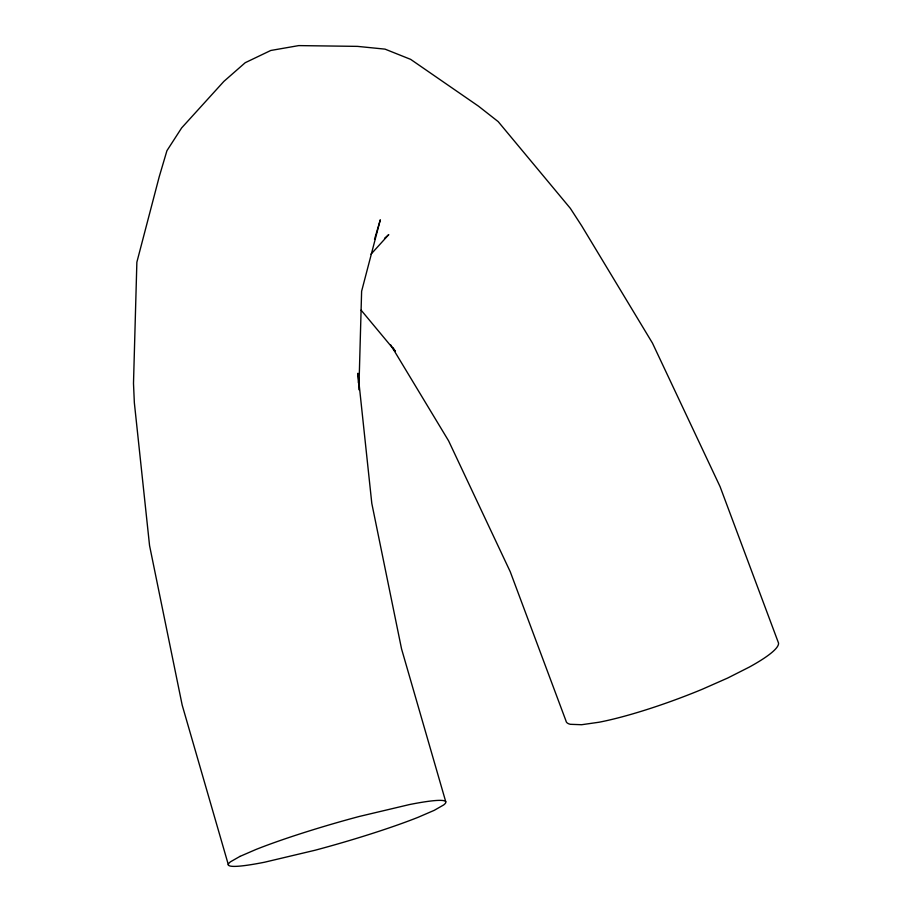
<?xml version="1.0" encoding="UTF-8"?>
<svg xmlns="http://www.w3.org/2000/svg" width="912" height="912" viewBox="0 0 912 912"><rect width="100%" height="100%" fill="white"/><g stroke="black" fill="none" stroke-linecap="round" stroke-linejoin="round"><path stroke-width="1.37" d="M358.872 389.732L361.619 291.236L380.304 219.815L374.524 239.332M370.99 254.197L388.774 234.601L384.499 238.351M361.118 310.16L395.306 351.257L393.061 347.78M390.644 344.827L448.624 440.884L510.241 571.721L566.021 720.993A111.538 17.602 -20.5 0 0 570.353 724.299L581.628 724.721L599.081 722.224A114.125 18.001 -20.5 0 0 702.4 689.198L727.753 678.004L749.322 667.082A111.538 17.602 -20.5 0 0 778.506 643.006L720.081 486.655L652.468 343.117L581.605 225.709L570.331 208.335L498.18 121.615L478.481 106.168L410.662 59.371L385.035 49.134L357.458 46.375L298.714 45.6L270.761 50.479L245.225 62.7L223.862 81.407L181.648 127.908L166.93 150.697L159.235 176.711L136.868 262.177L133.494 383.416L134.349 402.716L149.557 545.57L182.183 705.101L228.467 865.157M445.706 801.58L401.542 648.854L371.811 503.447L357.949 373.247L358.37 382.903M239.947 856.414L230.576 861.749A111.538 10.26 -16.1 0 0 264.628 862.205L314.914 850.28A114.125 10.499 -16.1 0 0 418.243 817.243L434.237 810.335L443.597 804.988A111.538 10.26 -16.1 0 0 409.545 804.544L359.26 816.468A114.125 10.499 -16.1 0 0 255.93 849.494L239.947 856.414"/></g></svg>
